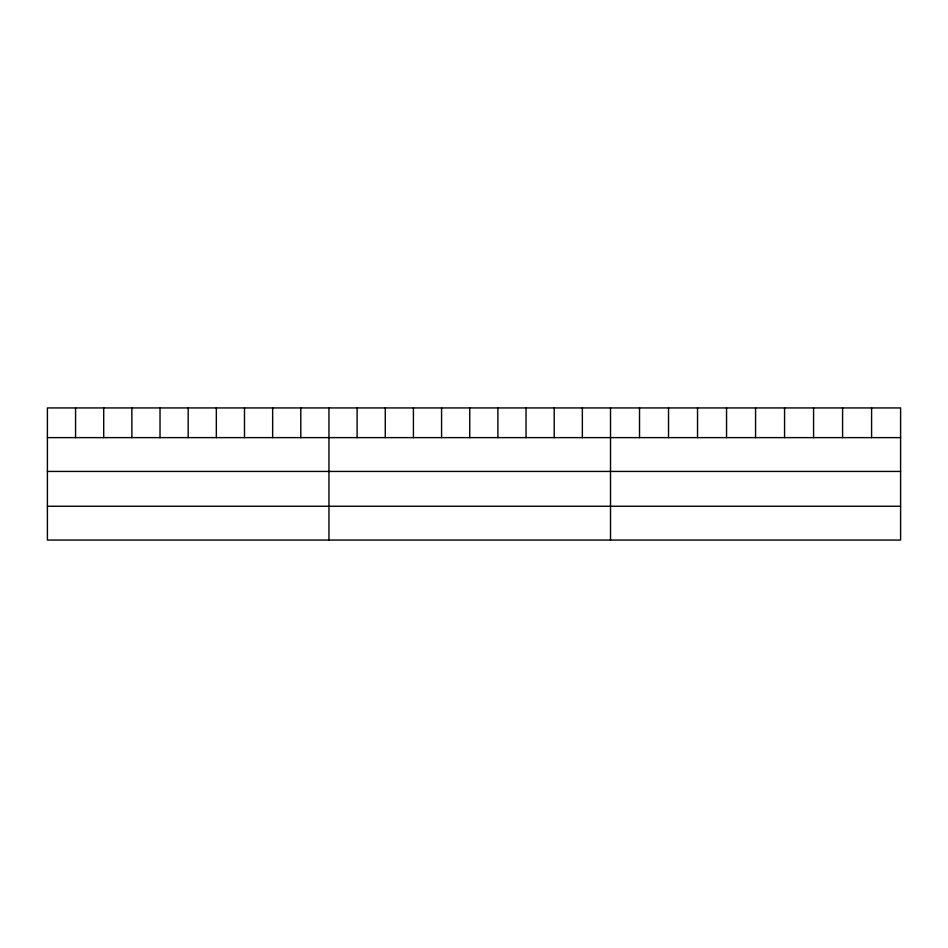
<?xml version="1.0" encoding="UTF-8"?>
<svg xmlns="http://www.w3.org/2000/svg" width="948" height="948" viewBox="0 0 948 948"><rect width="100%" height="100%" fill="white"/><g stroke="black" fill="none" stroke-linecap="round" stroke-linejoin="round"><path stroke-width="1.42" d="M900.6 437.621L900.6 540.064L47.4 540.064L47.4 407.936L900.6 407.936L900.6 437.621L47.4 437.621M47.4 471.429L900.6 471.429M47.4 506.256L900.6 506.256M871.591 407.936L871.591 437.621M842.582 407.936L842.582 437.621M813.574 407.936L813.574 437.621M784.565 407.936L784.565 437.621M755.556 407.936L755.556 437.621M726.547 407.936L726.547 437.621M697.538 407.936L697.538 437.621M668.53 407.936L668.53 437.621M639.521 407.936L639.521 437.621M610.512 407.936L610.512 540.064M582.356 407.936L582.356 437.621M554.201 407.936L554.201 437.621M526.045 407.936L526.045 437.621M497.89 407.936L497.89 437.621M469.734 407.936L469.734 437.621M441.578 407.936L441.578 437.621M413.423 407.936L413.423 437.621M385.267 407.936L385.267 437.621M357.112 407.936L357.112 437.621M328.956 407.936L328.956 540.064M300.8 407.936L300.8 437.621M272.645 407.936L272.645 437.621M244.489 407.936L244.489 437.621M216.334 407.936L216.334 437.621M188.178 407.936L188.178 437.621M160.022 407.936L160.022 437.621M131.867 407.936L131.867 437.621M103.711 407.936L103.711 437.621M75.556 407.936L75.556 437.621"/></g></svg>
